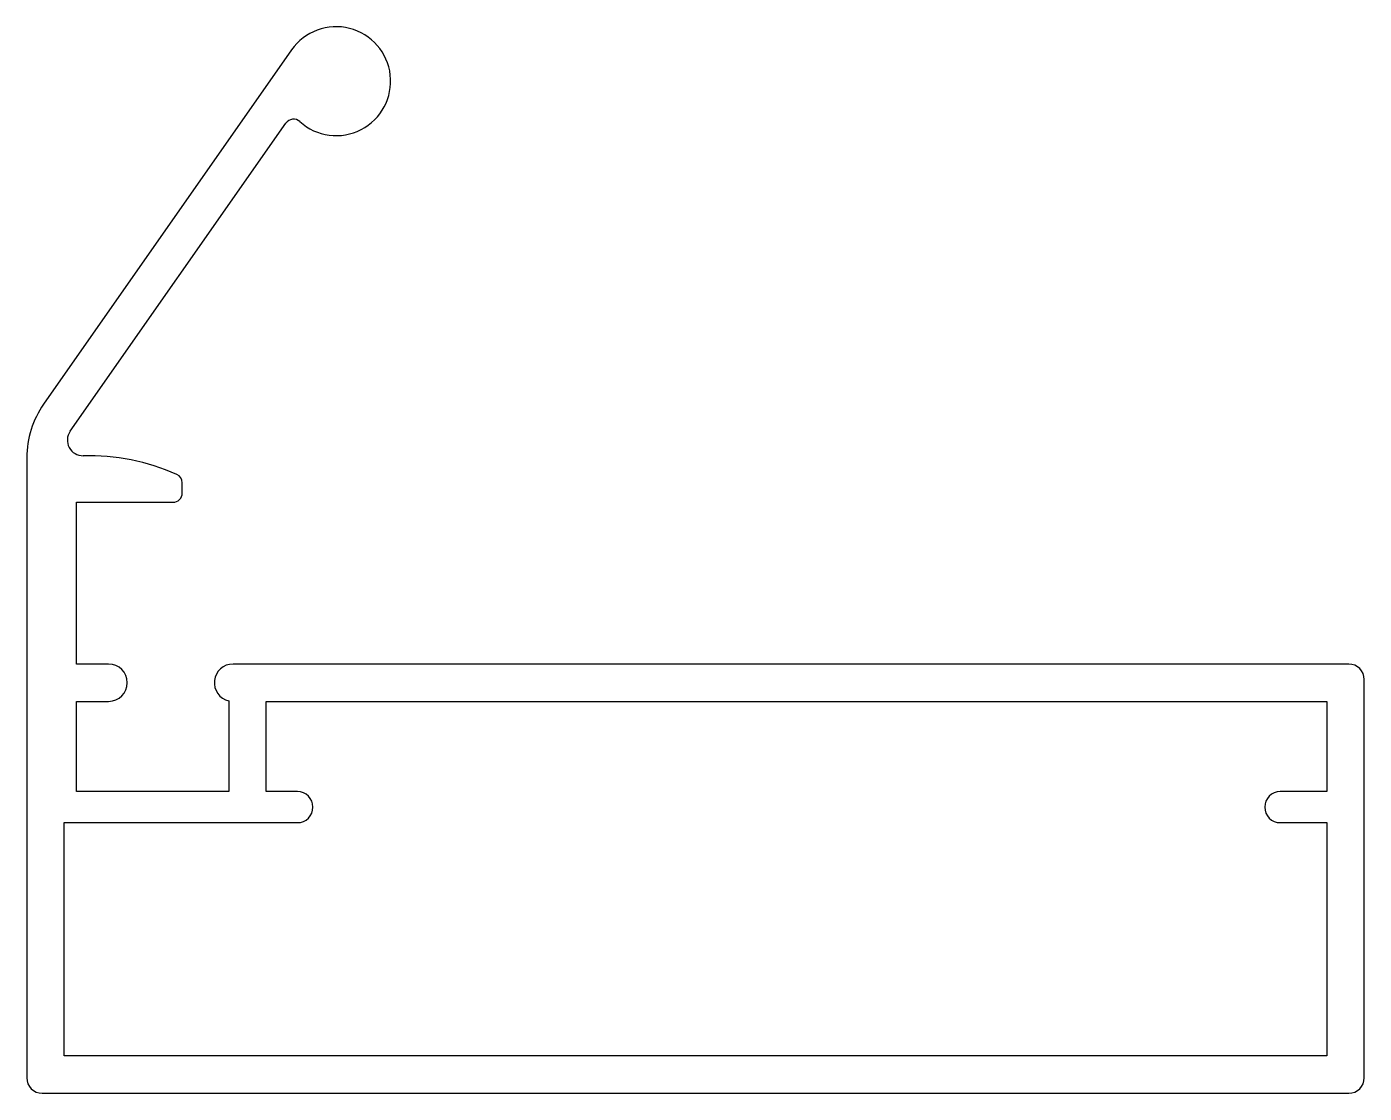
# Model space of a CAD drawing. Extents: x 1375.3 to 1418.3, y 2380.1 to 2414.4.
import ezdxf

# ---------------------------------------------------------------- set-up
doc = ezdxf.new("R2010")
doc.units = 0
doc.layers.get('0').update_dxf_attribs({"linetype": 'CONTINUOUS'})

msp = doc.modelspace()

# ---------------------------------------------------------------- linework, layer by layer
for p, q in [((1383.781, 2413.663), (1375.807, 2402.275)), ((1376.661, 2401.402), (1383.597, 2411.308)), ((1375.265, 2400.555), (1375.265, 2380.618)), ((1380.265, 2399.418), (1380.265, 2399.742)), ((1376.865, 2393.918), (1376.865, 2399.118)), ((1376.865, 2399.118), (1379.965, 2399.118)), ((1377.896, 2393.918), (1376.865, 2393.918)), ((1417.765, 2393.918), (1381.896, 2393.918)), ((1418.265, 2380.618), (1418.265, 2393.418)), ((1376.865, 2389.818), (1376.865, 2392.718)), ((1376.865, 2392.718), (1377.896, 2392.718)), ((1381.764, 2392.733), (1381.764, 2389.818)), ((1382.964, 2389.818), (1382.964, 2392.718)), ((1382.964, 2392.718), (1417.065, 2392.718)), ((1417.065, 2392.718), (1417.065, 2389.818)), ((1381.764, 2389.818), (1376.865, 2389.818)), ((1383.965, 2389.818), (1382.964, 2389.818)), ((1417.065, 2389.818), (1415.565, 2389.818)), ((1376.465, 2381.318), (1376.465, 2388.818)), ((1376.465, 2388.818), (1383.965, 2388.818)), ((1415.565, 2388.818), (1417.065, 2388.818)), ((1417.065, 2388.818), (1417.065, 2381.318)), ((1417.065, 2381.318), (1376.465, 2381.318)), ((1375.765, 2380.118), (1417.765, 2380.118))]:
    msp.add_line(p, q)
for centre, radius, start, end in [((1385.214, 2412.659), 1.75, 227.9961, 145), ((1383.842, 2411.136), 0.3, 47.9961, 145), ((1378.265, 2400.555), 3, 145, 180), ((1377.07, 2401.115), 0.5, 145, 271.2891), ((1377.24, 2393.571), 7.046, 66.1764, 91.2891), ((1379.965, 2399.742), 0.3, 0, 66.1623), ((1379.965, 2399.418), 0.3, 270, 0), ((1377.896, 2393.318), 0.6, 270, 90), ((1381.896, 2393.318), 0.6, 90, 257.2754), ((1417.765, 2393.418), 0.5, 0, 90), ((1383.965, 2389.318), 0.5, 270, 90), ((1415.565, 2389.318), 0.5, 90, 270), ((1375.765, 2380.618), 0.5, 180, 270), ((1417.765, 2380.618), 0.5, 270, 0)]:
    msp.add_arc(centre, radius, start, end)

doc.saveas('drawing.dxf')
